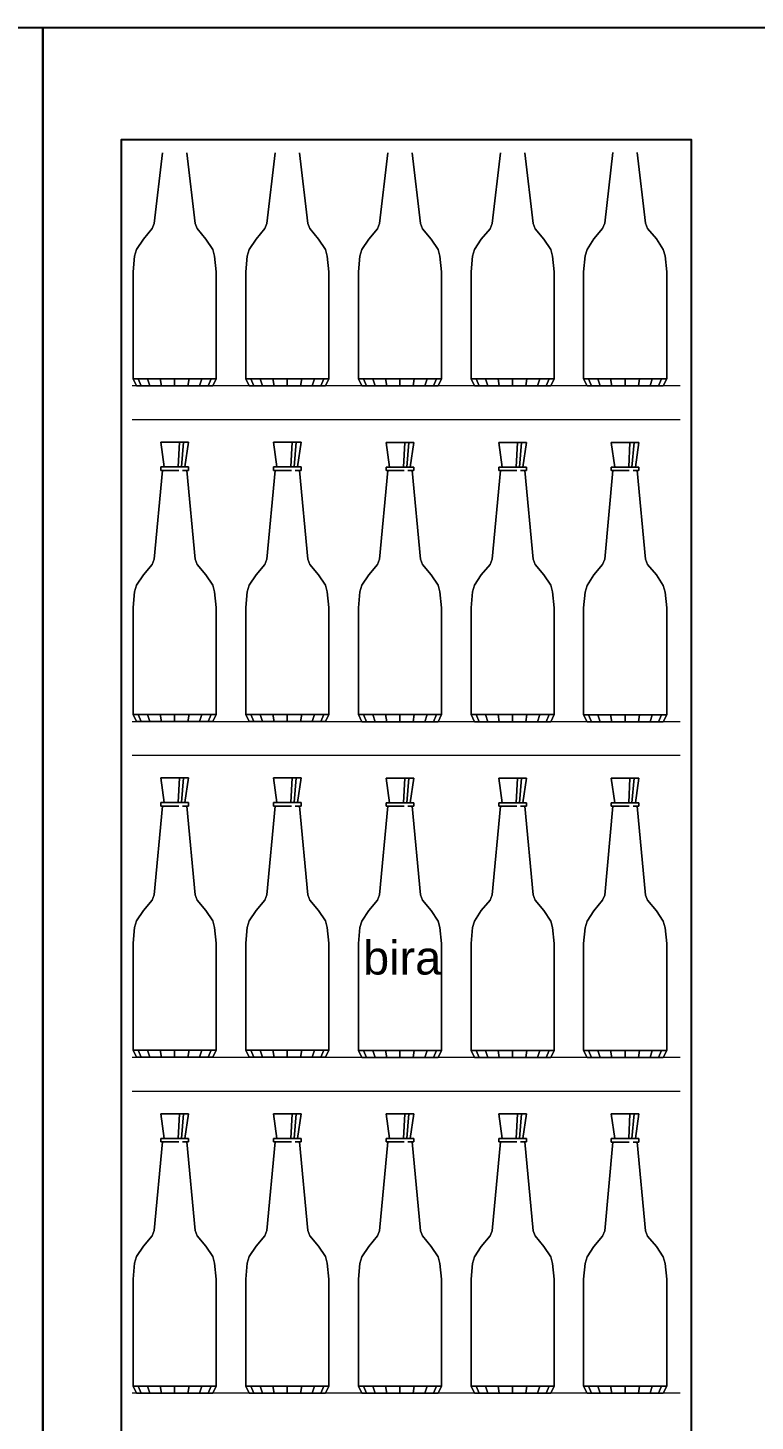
# Model space of a CAD drawing. Header units: millimetres. Extents: x 20829 to 29437, y 2955 to 9873.
# Drawn here: x 25235 to 25885, y 4085 to 5330 of the extents above; entities that cross this region are included whole.
import ezdxf

# ---------------------------------------------------------------- set-up
doc = ezdxf.new("R2010")
doc.units = ezdxf.units.MM
doc.layers.add('Auto-SilikCizgiler', color=251, linetype='Continuous', lineweight=9)
doc.styles.get("Standard").update_dxf_attribs({"font": 'arial.ttf'})

# ---------------------------------------------------------------- blocks, each defined once
blk = doc.blocks.new('A$C31B919D4')
at = {"layer": 'Auto-SilikCizgiler'}
for points in [[(24.8, 249.6, -27.3), (27.9, 227.6, -26.8), (27.9, 227.6, -23.5), (24.8, 249.6, -23)], [(37.1, 249.6, -25.1), (26.3, 249.6, -31.4), (24.8, 249.6, -27.3), (37.1, 249.6, -25.1)], [(37.1, 249.6, -25.1), (24.8, 249.6, -27.3), (24.8, 249.6, -23), (37.1, 249.6, -25.1)], [(37.1, 249.6, -25.1), (24.8, 249.6, -23), (26.3, 249.6, -18.9), (37.1, 249.6, -25.1)], [(37.1, 249.6, -25.1), (29.1, 249.6, -34.8), (26.3, 249.6, -31.4), (37.1, 249.6, -25.1)], [(37.1, 249.6, -25.1), (26.3, 249.6, -18.9), (29.1, 249.6, -15.5), (37.1, 249.6, -25.1)], [(37.1, 249.6, -25.1), (32.8, 249.6, -37), (29.1, 249.6, -34.8), (37.1, 249.6, -25.1)], [(37.1, 249.6, -25.1), (29.1, 249.6, -15.5), (32.8, 249.6, -13.3), (37.1, 249.6, -25.1)], [(37.1, 249.6, -25.1), (37.1, 249.6, -37.7), (32.8, 249.6, -37), (37.1, 249.6, -25.1)], [(37.1, 249.6, -25.1), (32.8, 249.6, -13.3), (37.1, 249.6, -12.6), (37.1, 249.6, -25.1)], [(37.1, 249.6, -25.1), (37.1, 249.6, -12.6), (41.4, 249.6, -13.3), (37.1, 249.6, -25.1)], [(37.1, 249.6, -25.1), (41.4, 249.6, -13.3), (45.2, 249.6, -15.5), (37.1, 249.6, -25.1)], [(37.1, 249.6, -25.1), (45.2, 249.6, -15.5), (48, 249.6, -18.9), (37.1, 249.6, -25.1)], [(37.1, 249.6, -25.1), (48, 249.6, -18.9), (49.5, 249.6, -23), (37.1, 249.6, -25.1)], [(37.1, 249.6, -25.1), (49.5, 249.6, -23), (49.5, 249.6, -27.3), (37.1, 249.6, -25.1)], [(37.1, 249.6, -25.1), (49.5, 249.6, -27.3), (48, 249.6, -31.4), (37.1, 249.6, -25.1)], [(37.1, 249.6, -25.1), (48, 249.6, -31.4), (45.2, 249.6, -34.8), (37.1, 249.6, -25.1)], [(37.1, 249.6, -25.1), (45.2, 249.6, -34.8), (41.4, 249.6, -37), (37.1, 249.6, -25.1)], [(37.1, 249.6, -25.1), (41.4, 249.6, -37), (37.1, 249.6, -37.7), (37.1, 249.6, -25.1)], [(41.4, 249.6, -13.3), (40.4, 227.6, -16.3), (43.2, 227.6, -17.9), (45.2, 249.6, -15.5)], [(45.2, 249.6, -34.8), (43.2, 227.6, -32.4), (40.4, 227.6, -34), (41.4, 249.6, -37)], [(49.5, 249.6, -23), (46.4, 227.6, -23.5), (46.4, 227.6, -26.8), (49.5, 249.6, -27.3)], [(26.3, 224.5, -23.2), (18.9, 145.2, -21.9), (18.9, 145.2, -28.4), (26.3, 224.5, -27.1)], [(32, 227.6, -22.2), (26.3, 227.6, -18.9), (24.8, 227.6, -23), (31.3, 227.6, -24.1)], [(31.3, 227.6, -24.1), (24.8, 227.6, -23), (24.8, 227.6, -27.3), (31.3, 227.6, -26.2)], [(24.8, 227.6, -23), (24.8, 224.5, -23), (24.8, 224.5, -27.3), (24.8, 227.6, -27.3)], [(31.3, 227.6, -26.2), (24.8, 227.6, -27.3), (26.3, 227.6, -31.4), (32, 227.6, -28.1)], [(26.3, 224.5, -18.9), (27.6, 224.5, -19.6), (26.3, 224.5, -23.2), (24.8, 224.5, -23)], [(24.8, 224.5, -23), (26.3, 224.5, -23.2), (26.3, 224.5, -27.1), (24.8, 224.5, -27.3)], [(24.8, 224.5, -27.3), (26.3, 224.5, -27.1), (27.6, 224.5, -30.6), (26.3, 224.5, -31.4)], [(33.3, 227.6, -20.6), (29.1, 227.6, -15.5), (26.3, 227.6, -18.9), (32, 227.6, -22.2)], [(32, 227.6, -28.1), (26.3, 227.6, -31.4), (29.1, 227.6, -34.8), (33.3, 227.6, -29.7)], [(29.1, 224.5, -15.5), (30.1, 224.5, -16.7), (27.6, 224.5, -19.6), (26.3, 224.5, -18.9)], [(26.3, 224.5, -31.4), (27.6, 224.5, -30.6), (40.9, 224.5, -35.5), (29.1, 224.5, -34.8)], [(27.9, 227.6, -23.5), (31.6, 227.6, -24.2), (32.3, 227.6, -22.3), (29, 227.6, -20.4)], [(27.9, 227.6, -26.8), (31.6, 227.6, -26.1), (31.6, 227.6, -24.2), (27.9, 227.6, -23.5)], [(29, 227.6, -29.9), (32.3, 227.6, -28), (31.6, 227.6, -26.1), (27.9, 227.6, -26.8)], [(29, 227.6, -20.4), (32.3, 227.6, -22.3), (33.5, 227.6, -20.8), (31.1, 227.6, -17.9)], [(31.1, 227.6, -32.4), (33.5, 227.6, -29.5), (32.3, 227.6, -28), (29, 227.6, -29.9)], [(35.1, 227.6, -19.6), (32.8, 227.6, -13.3), (29.1, 227.6, -15.5), (33.3, 227.6, -20.6)], [(33.3, 227.6, -29.7), (29.1, 227.6, -34.8), (32.8, 227.6, -37), (35.1, 227.6, -30.7)], [(31.1, 227.6, -17.9), (33.5, 227.6, -20.8), (35.2, 227.6, -19.8), (33.9, 227.6, -16.3)], [(33.9, 227.6, -34), (35.2, 227.6, -30.5), (33.5, 227.6, -29.5), (31.1, 227.6, -32.4)], [(37.1, 227.6, -19.2), (37.1, 227.6, -12.6), (32.8, 227.6, -13.3), (35.1, 227.6, -19.6)], [(35.1, 227.6, -30.7), (32.8, 227.6, -37), (37.1, 227.6, -37.7), (37.1, 227.6, -31.1)], [(37.1, 227.6, -34.6), (37.1, 227.6, -30.8), (35.2, 227.6, -30.5), (33.9, 227.6, -34)], [(33.9, 227.6, -16.3), (35.2, 227.6, -19.8), (37.1, 227.6, -19.5), (37.1, 227.6, -15.7)], [(40.4, 227.6, -34), (39.1, 227.6, -30.5), (37.1, 227.6, -30.8), (37.1, 227.6, -34.6)], [(37.1, 227.6, -15.7), (37.1, 227.6, -19.5), (39.1, 227.6, -19.8), (40.4, 227.6, -16.3)], [(37.1, 227.6, -31.1), (37.1, 227.6, -37.7), (41.4, 227.6, -37), (39.2, 227.6, -30.7)], [(39.2, 227.6, -19.6), (41.4, 227.6, -13.3), (37.1, 227.6, -12.6), (37.1, 227.6, -19.2)], [(43.2, 227.6, -32.4), (40.8, 227.6, -29.5), (39.1, 227.6, -30.5), (40.4, 227.6, -34)], [(40.4, 227.6, -16.3), (39.1, 227.6, -19.8), (40.8, 227.6, -20.8), (43.2, 227.6, -17.9)], [(39.2, 227.6, -30.7), (41.4, 227.6, -37), (45.2, 227.6, -34.8), (41, 227.6, -29.7)], [(41, 227.6, -20.6), (45.2, 227.6, -15.5), (41.4, 227.6, -13.3), (39.2, 227.6, -19.6)], [(45.3, 227.6, -29.9), (42, 227.6, -28), (40.8, 227.6, -29.5), (43.2, 227.6, -32.4)], [(43.2, 227.6, -17.9), (40.8, 227.6, -20.8), (42, 227.6, -22.3), (45.3, 227.6, -20.4)], [(41, 227.6, -29.7), (45.2, 227.6, -34.8), (48, 227.6, -31.4), (42.3, 227.6, -28.1)], [(42.3, 227.6, -22.2), (48, 227.6, -18.9), (45.2, 227.6, -15.5), (41, 227.6, -20.6)], [(46.4, 227.6, -26.8), (42.7, 227.6, -26.1), (42, 227.6, -28), (45.3, 227.6, -29.9)], [(45.3, 227.6, -20.4), (42, 227.6, -22.3), (42.7, 227.6, -24.2), (46.4, 227.6, -23.5)], [(42.3, 227.6, -28.1), (48, 227.6, -31.4), (49.5, 227.6, -27.3), (43, 227.6, -26.2)], [(43, 227.6, -24.1), (49.5, 227.6, -23), (48, 227.6, -18.9), (42.3, 227.6, -22.2)], [(46.4, 227.6, -23.5), (42.7, 227.6, -24.2), (42.7, 227.6, -26.1), (46.4, 227.6, -26.8)], [(43, 227.6, -26.2), (49.5, 227.6, -27.3), (49.5, 227.6, -23), (43, 227.6, -24.1)], [(45.2, 224.5, -34.8), (44.2, 224.5, -33.6), (46.7, 224.5, -30.6), (48, 224.5, -31.4)], [(48, 224.5, -18.9), (46.7, 224.5, -19.6), (44.2, 224.5, -16.7), (45.2, 224.5, -15.5)], [(48, 224.5, -31.4), (46.7, 224.5, -30.6), (48, 224.5, -27.1), (49.5, 224.5, -27.3)], [(49.5, 224.5, -23), (48, 224.5, -23.2), (46.7, 224.5, -19.6), (48, 224.5, -18.9)], [(48, 224.5, -27.1), (55.4, 145.2, -28.4), (55.4, 145.2, -21.9), (48, 224.5, -23.2)], [(49.5, 224.5, -27.3), (48, 224.5, -27.1), (48, 224.5, -23.2), (49.5, 224.5, -23)], [(49.5, 227.6, -27.3), (49.5, 224.5, -27.3), (49.5, 224.5, -23), (49.5, 227.6, -23)], [(17, 140.5, -21.6), (9.2, 131.2, -20.2), (9.2, 131.2, -30.1), (17, 140.5, -28.7)], [(18.9, 145.2, -21.9), (17, 140.5, -21.6), (17, 140.5, -28.7), (18.9, 145.2, -28.4)], [(55.4, 145.2, -28.4), (57.3, 140.5, -28.7), (57.3, 140.5, -21.6), (55.4, 145.2, -21.9)], [(57.3, 140.5, -28.7), (65.1, 131.2, -30.1), (65.1, 131.2, -20.2), (57.3, 140.5, -21.6)], [(9.2, 131.2, -20.2), (3.1, 121.9, -19.1), (3.1, 121.9, -31.1), (9.2, 131.2, -30.1)], [(65.1, 131.2, -30.1), (71.2, 121.9, -31.1), (71.2, 121.9, -19.1), (65.1, 131.2, -20.2)], [(1.4, 116, -18.8), (0, 101.9, -18.6), (0, 101.9, -31.7), (1.4, 116, -31.4)], [(3.1, 121.9, -19.1), (1.4, 116, -18.8), (1.4, 116, -31.4), (3.1, 121.9, -31.1)], [(71.2, 121.9, -31.1), (72.9, 116, -31.4), (72.9, 116, -18.8), (71.2, 121.9, -19.1)], [(72.9, 116, -31.4), (74.3, 101.9, -31.7), (74.3, 101.9, -18.6), (72.9, 116, -18.8)], [(0, 101.9, -18.6), (0, 6.3, -18.6), (0, 6.3, -31.7), (0, 101.9, -31.7)], [(74.3, 101.9, -31.7), (74.3, 6.3, -31.7), (74.3, 6.3, -18.6), (74.3, 101.9, -18.6)], [(4.5, 6.3, -6.3), (7.2, 0, -7.9), (3.1, 0, -19.1), (0, 6.3, -18.6)], [(0, 6.3, -18.6), (3.1, 0, -19.1), (3.1, 0, -31.2), (0, 6.3, -31.7)], [(0, 6.3, -31.7), (3.1, 0, -31.2), (7.2, 0, -42.4), (4.5, 6.3, -44)], [(7.2, 0, -7.9), (15.4, 0, -12.6), (12.4, 0, -20.8), (3.1, 0, -19.1)], [(3.1, 0, -19.1), (12.4, 0, -20.8), (12.4, 0, -29.5), (3.1, 0, -31.2)], [(3.1, 0, -31.2), (12.4, 0, -29.5), (15.4, 0, -37.7), (7.2, 0, -42.4)], [(12.9, 6.3, 3.7), (14.9, 0, 1.3), (7.2, 0, -7.9), (4.5, 6.3, -6.3)], [(4.5, 6.3, -44), (7.2, 0, -42.4), (14.9, 0, -51.6), (12.9, 6.3, -54)], [(14.9, 0, 1.3), (21, 0, -5.9), (15.4, 0, -12.6), (7.2, 0, -7.9)], [(7.2, 0, -42.4), (15.4, 0, -37.7), (21, 0, -44.4), (14.9, 0, -51.6)], [(12.9, 6.3, -54), (14.9, 0, -51.6), (25.3, 0, -57.6), (24.2, 6.3, -60.6)], [(24.2, 6.3, 10.3), (25.3, 0, 7.3), (14.9, 0, 1.3), (12.9, 6.3, 3.7)], [(25.3, 0, 7.3), (28.5, 0, -1.5), (21, 0, -5.9), (14.9, 0, 1.3)], [(14.9, 0, -51.6), (21, 0, -44.4), (28.5, 0, -48.8), (25.3, 0, -57.6)], [(24.2, 6.3, -60.6), (25.3, 0, -57.6), (37.1, 0, -59.7), (37.1, 6.3, -62.9)], [(37.1, 6.3, 12.6), (37.1, 0, 9.4), (25.3, 0, 7.3), (24.2, 6.3, 10.3)], [(25.3, 0, -57.6), (28.5, 0, -48.8), (37.1, 0, -50.3), (37.1, 0, -59.7)], [(37.1, 0, 9.4), (37.1, 0), (28.5, 0, -1.5), (25.3, 0, 7.3)], [(37.1, 6.3, -62.9), (37.1, 0, -59.7), (49, 0, -57.6), (50, 6.3, -60.6)], [(50, 6.3, 10.3), (49, 0, 7.3), (37.1, 0, 9.4), (37.1, 6.3, 12.6)], [(37.1, 0, -59.7), (37.1, 0, -50.3), (45.7, 0, -48.8), (49, 0, -57.6)], [(49, 0, 7.3), (45.7, 0, -1.5), (37.1, 0), (37.1, 0, 9.4)], [(49, 0, -57.6), (45.7, 0, -48.8), (53.3, 0, -44.4), (59.4, 0, -51.6)], [(59.4, 0, 1.3), (53.3, 0, -5.9), (45.7, 0, -1.5), (49, 0, 7.3)], [(50, 6.3, -60.6), (49, 0, -57.6), (59.4, 0, -51.6), (61.4, 6.3, -54)], [(61.4, 6.3, 3.7), (59.4, 0, 1.3), (49, 0, 7.3), (50, 6.3, 10.3)], [(59.4, 0, -51.6), (53.3, 0, -44.4), (58.9, 0, -37.7), (67.1, 0, -42.4)], [(67.1, 0, -7.9), (58.9, 0, -12.6), (53.3, 0, -5.9), (59.4, 0, 1.3)], [(67.1, 0, -42.4), (58.9, 0, -37.7), (61.9, 0, -29.5), (71.2, 0, -31.2)], [(71.2, 0, -19.1), (61.9, 0, -20.8), (58.9, 0, -12.6), (67.1, 0, -7.9)], [(61.4, 6.3, -54), (59.4, 0, -51.6), (67.1, 0, -42.4), (69.8, 6.3, -44)], [(69.8, 6.3, -6.3), (67.1, 0, -7.9), (59.4, 0, 1.3), (61.4, 6.3, 3.7)], [(71.2, 0, -31.2), (61.9, 0, -29.5), (61.9, 0, -20.8), (71.2, 0, -19.1)], [(69.8, 6.3, -44), (67.1, 0, -42.4), (71.2, 0, -31.2), (74.3, 6.3, -31.7)], [(74.3, 6.3, -18.6), (71.2, 0, -19.1), (67.1, 0, -7.9), (69.8, 6.3, -6.3)], [(74.3, 6.3, -31.7), (71.2, 0, -31.2), (71.2, 0, -19.1), (74.3, 6.3, -18.6)]]:
    blk.add_3dface(points, dxfattribs=at)
blk = doc.blocks.new('A$C0C6C2179')
at = {"layer": 'Auto-SilikCizgiler'}
for points in [[(26.3, 208.3, -23.2), (18.9, 145.2, -21.9), (18.9, 145.2, -28.4), (26.3, 208.3, -27.1)], [(48, 208.3, -27.1), (55.4, 145.2, -28.4), (55.4, 145.2, -21.9), (48, 208.3, -23.2)], [(17, 140.5, -21.6), (9.2, 131.2, -20.2), (9.2, 131.2, -30.1), (17, 140.5, -28.7)], [(18.9, 145.2, -21.9), (17, 140.5, -21.6), (17, 140.5, -28.7), (18.9, 145.2, -28.4)], [(55.4, 145.2, -28.4), (57.3, 140.5, -28.7), (57.3, 140.5, -21.6), (55.4, 145.2, -21.9)], [(57.3, 140.5, -28.7), (65.1, 131.2, -30.1), (65.1, 131.2, -20.2), (57.3, 140.5, -21.6)], [(9.2, 131.2, -20.2), (3.1, 121.9, -19.1), (3.1, 121.9, -31.1), (9.2, 131.2, -30.1)], [(65.1, 131.2, -30.1), (71.2, 121.9, -31.1), (71.2, 121.9, -19.1), (65.1, 131.2, -20.2)], [(1.4, 116, -18.8), (0, 101.9, -18.6), (0, 101.9, -31.7), (1.4, 116, -31.4)], [(3.1, 121.9, -19.1), (1.4, 116, -18.8), (1.4, 116, -31.4), (3.1, 121.9, -31.1)], [(71.2, 121.9, -31.1), (72.9, 116, -31.4), (72.9, 116, -18.8), (71.2, 121.9, -19.1)], [(72.9, 116, -31.4), (74.3, 101.9, -31.7), (74.3, 101.9, -18.6), (72.9, 116, -18.8)], [(0, 101.9, -18.6), (0, 6.3, -18.6), (0, 6.3, -31.7), (0, 101.9, -31.7)], [(74.3, 101.9, -31.7), (74.3, 6.3, -31.7), (74.3, 6.3, -18.6), (74.3, 101.9, -18.6)], [(4.5, 6.3, -6.3), (7.2, 0, -7.9), (3.1, 0, -19.1), (0, 6.3, -18.6)], [(0, 6.3, -18.6), (3.1, 0, -19.1), (3.1, 0, -31.2), (0, 6.3, -31.7)], [(0, 6.3, -31.7), (3.1, 0, -31.2), (7.2, 0, -42.4), (4.5, 6.3, -44)], [(7.2, 0, -7.9), (15.4, 0, -12.6), (12.4, 0, -20.8), (3.1, 0, -19.1)], [(3.1, 0, -19.1), (12.4, 0, -20.8), (12.4, 0, -29.5), (3.1, 0, -31.2)], [(3.1, 0, -31.2), (12.4, 0, -29.5), (15.4, 0, -37.7), (7.2, 0, -42.4)], [(12.9, 6.3, 3.7), (14.9, 0, 1.3), (7.2, 0, -7.9), (4.5, 6.3, -6.3)], [(4.5, 6.3, -44), (7.2, 0, -42.4), (14.9, 0, -51.6), (12.9, 6.3, -54)], [(14.9, 0, 1.3), (21, 0, -5.9), (15.4, 0, -12.6), (7.2, 0, -7.9)], [(7.2, 0, -42.4), (15.4, 0, -37.7), (21, 0, -44.4), (14.9, 0, -51.6)], [(12.9, 6.3, -54), (14.9, 0, -51.6), (25.3, 0, -57.6), (24.2, 6.3, -60.6)], [(24.2, 6.3, 10.3), (25.3, 0, 7.3), (14.9, 0, 1.3), (12.9, 6.3, 3.7)], [(25.3, 0, 7.3), (28.5, 0, -1.5), (21, 0, -5.9), (14.9, 0, 1.3)], [(14.9, 0, -51.6), (21, 0, -44.4), (28.5, 0, -48.8), (25.3, 0, -57.6)], [(24.2, 6.3, -60.6), (25.3, 0, -57.6), (37.1, 0, -59.7), (37.1, 6.3, -62.9)], [(37.1, 6.3, 12.6), (37.1, 0, 9.4), (25.3, 0, 7.3), (24.2, 6.3, 10.3)], [(25.3, 0, -57.6), (28.5, 0, -48.8), (37.1, 0, -50.3), (37.1, 0, -59.7)], [(37.1, 0, 9.4), (37.1, 0), (28.5, 0, -1.5), (25.3, 0, 7.3)], [(37.1, 6.3, -62.9), (37.1, 0, -59.7), (49, 0, -57.6), (50, 6.3, -60.6)], [(50, 6.3, 10.3), (49, 0, 7.3), (37.1, 0, 9.4), (37.1, 6.3, 12.6)], [(37.1, 0, -59.7), (37.1, 0, -50.3), (45.7, 0, -48.8), (49, 0, -57.6)], [(49, 0, 7.3), (45.7, 0, -1.5), (37.1, 0), (37.1, 0, 9.4)], [(49, 0, -57.6), (45.7, 0, -48.8), (53.3, 0, -44.4), (59.4, 0, -51.6)], [(59.4, 0, 1.3), (53.3, 0, -5.9), (45.7, 0, -1.5), (49, 0, 7.3)], [(50, 6.3, -60.6), (49, 0, -57.6), (59.4, 0, -51.6), (61.4, 6.3, -54)], [(61.4, 6.3, 3.7), (59.4, 0, 1.3), (49, 0, 7.3), (50, 6.3, 10.3)], [(59.4, 0, -51.6), (53.3, 0, -44.4), (58.9, 0, -37.7), (67.1, 0, -42.4)], [(67.1, 0, -7.9), (58.9, 0, -12.6), (53.3, 0, -5.9), (59.4, 0, 1.3)], [(67.1, 0, -42.4), (58.9, 0, -37.7), (61.9, 0, -29.5), (71.2, 0, -31.2)], [(71.2, 0, -19.1), (61.9, 0, -20.8), (58.9, 0, -12.6), (67.1, 0, -7.9)], [(61.4, 6.3, -54), (59.4, 0, -51.6), (67.1, 0, -42.4), (69.8, 6.3, -44)], [(69.8, 6.3, -6.3), (67.1, 0, -7.9), (59.4, 0, 1.3), (61.4, 6.3, 3.7)], [(71.2, 0, -31.2), (61.9, 0, -29.5), (61.9, 0, -20.8), (71.2, 0, -19.1)], [(69.8, 6.3, -44), (67.1, 0, -42.4), (71.2, 0, -31.2), (74.3, 6.3, -31.7)], [(74.3, 6.3, -18.6), (71.2, 0, -19.1), (67.1, 0, -7.9), (69.8, 6.3, -6.3)], [(74.3, 6.3, -31.7), (71.2, 0, -31.2), (71.2, 0, -19.1), (74.3, 6.3, -18.6)]]:
    blk.add_3dface(points, dxfattribs=at)
blk = doc.blocks.new('A$C4A5A69B0')
for points in [[(0, 710), (650, 710), (650, 2200), (0, 2200)], [(650, 710), (1300, 710), (1300, 2200), (650, 2200)], [(720, 780), (1230, 780), (1230, 2100), (720, 2100)]]:
    blk.add_lwpolyline(points, close=True)
at = {"layer": 'Auto-SilikCizgiler'}
for points in [[(1220, 1880), (730, 1880)], [(730, 1850), (1220, 1850)], [(1220, 1580), (730, 1580)], [(730, 1550), (1220, 1550)], [(1220, 1280), (730, 1280)], [(730, 1250), (1220, 1250)], [(1220, 980), (730, 980)]]:
    blk.add_lwpolyline(points, dxfattribs=at)
for name, p in [('A$C0C6C2179', (730.8, 1880.1)), ('A$C0C6C2179', (831.5, 1880.1)), ('A$C0C6C2179', (932.2, 1880)), ('A$C0C6C2179', (1032.9, 1880)), ('A$C0C6C2179', (1133.5, 1880.2, -18.6)), ('A$C31B919D4', (730.8, 1580.1)), ('A$C31B919D4', (831.5, 1580.1)), ('A$C31B919D4', (932.2, 1580)), ('A$C31B919D4', (1032.9, 1580)), ('A$C31B919D4', (1133.5, 1579.9)), ('A$C31B919D4', (730.8, 1280.1)), ('A$C31B919D4', (831.5, 1280.1)), ('A$C31B919D4', (932.2, 1280)), ('A$C31B919D4', (1032.9, 1280)), ('A$C31B919D4', (1133.5, 1279.9)), ('A$C31B919D4', (730.8, 980.1)), ('A$C31B919D4', (831.5, 980.1)), ('A$C31B919D4', (932.2, 980)), ('A$C31B919D4', (1032.9, 980)), ('A$C31B919D4', (1133.5, 979.9))]:
    blk.add_blockref(name, p)
blk.add_text('bira', height=30, dxfattribs=at).set_placement((936.4, 1354.1))

msp = doc.modelspace()

# ---------------------------------------------------------------- block references
msp.add_blockref('A$C4A5A69B0', (24597.9, 3130.4))

doc.saveas('drawing.dxf')
